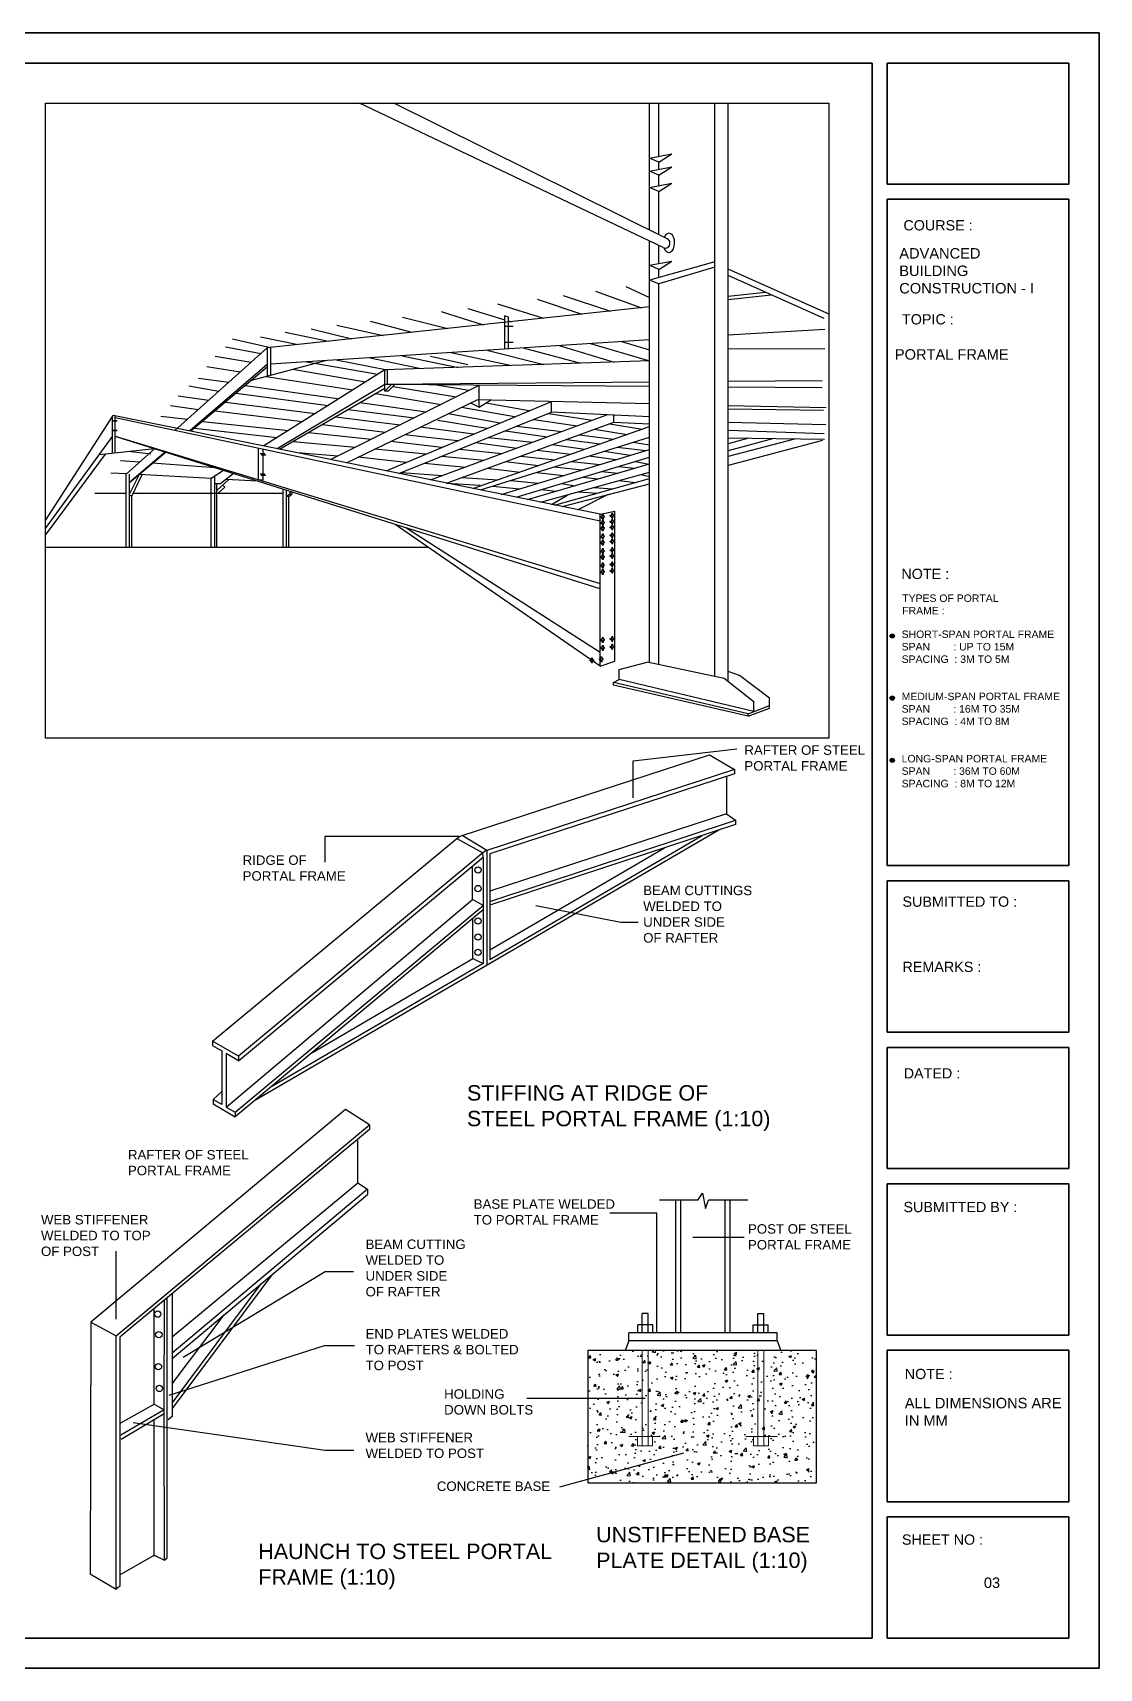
# Model space of a CAD drawing. Header units: millimetres. Extents: x 0 to 160756, y 0 to 109459.
# Drawn here: x 89389 to 160756, y 0 to 109459 of the extents above; entities that cross this region are included whole.
import ezdxf

# ---------------------------------------------------------------- set-up
doc = ezdxf.new("R2010")
doc.units = ezdxf.units.MM
doc.linetypes.add('DASHED', pattern=[19.05, 12.7, -6.35])
doc.linetypes.add('DASHED2', pattern=[9.525, 6.35, -3.175])
for name, color, linetype in [('A-ANNO', 1, 'Continuous'), ('A-TEXT', 2, 'Continuous'), ('aaa', 3, 'Continuous'), ('pl', 1, 'Continuous'), ('upper', 4, 'Continuous')]:
    doc.layers.add(name, color=color, linetype=linetype)
for name, color, linetype, lineweight in [('BOUNDARY', 4, 'Continuous', 35), ('desh line', 2, 'DASHED2', 0), ('TEXT', 4, 'Continuous', 0)]:
    doc.layers.add(name, color=color, linetype=linetype, lineweight=lineweight)
doc.styles.add('Notes', font='ARIAL.TTF', dxfattribs={"height": 3})
doc.styles.get("Standard").update_dxf_attribs({"font": 'simsun.ttc'})
doc.dimstyles.get("Standard").update_dxf_attribs({"dimtxt": 0.18, "dimasz": 0.18, "dimexe": 0.18, "dimexo": 0.0625, "dimgap": 0.09, "dimtad": 0, "dimtih": 1, "dimtoh": 1, "dimdec": 4, "dimzin": 0, "dimdsep": 46, "dimtxsty": 'Standard', "dimcen": 0.09, "dimadec": 0, "dimazin": 0, "dimtfac": 1, "dimtdec": 4, "dimtofl": 0, "dimtmove": 0, "dimatfit": 3, "dimfxl": 1, "dimtolj": 1, "dimtzin": 0, "dimarcsym": 0})

# ---------------------------------------------------------------- blocks, each defined once
blk = doc.blocks.new('bolt')
for p, q in [((6.8575, 2.0985), (6.8617, 2.099)), ((6.8575, 2.0958), (6.8575, 2.0985)), ((6.8575, 2.0958), (6.8617, 2.0963)), ((6.8617, 2.099), (6.8617, 2.1039)), ((6.8652, 2.1039), (6.8617, 2.1039)), ((6.8617, 2.0909), (6.8617, 2.0963)), ((6.8652, 2.0994), (6.8652, 2.1039)), ((6.8652, 2.0994), (6.8685, 2.0997)), ((6.8652, 2.0967), (6.8685, 2.097)), ((6.8652, 2.0909), (6.8652, 2.0967)), ((6.8685, 2.097), (6.8685, 2.0997)), ((6.8617, 2.0909), (6.8652, 2.0909))]:
    blk.add_line(p, q)

msp = doc.modelspace()

# ---------------------------------------------------------------- hatches: boundary and pattern name
at = {"layer": 'pl'}
h = msp.add_hatch(color=256, dxfattribs=at)
edge = h.paths.add_edge_path()
edge.add_arc((146904.2, 69086.5), 142.4, 0, 360)
h = msp.add_hatch(color=256, dxfattribs=at)
edge = h.paths.add_edge_path()
edge.add_arc((146904.2, 64925.8), 142.4, 0, 360)
h = msp.add_hatch(color=256, dxfattribs=at)
edge = h.paths.add_edge_path()
edge.add_arc((146904.2, 60762.8), 142.4, 0, 360)
at = {"layer": 'upper'}
h = msp.add_hatch(dxfattribs=at)
h.set_pattern_fill('AR-CONC', color=256, scale=10, style=0)
h.set_pattern_definition([(50, (586978.4, 12454.7), (1821.8467, -159.391), [190.5, -2095.5]), (355, (586978.4, 12454.7), (-352.428, 1910.5664), [152.4, -1676.4]), (100.451, (587130.2, 12441.4), (1469.425, 1751.167), [161.9, -1780.9]), (46.1842, (586978.4, 12962.7), (2710.79, -420.423), [285.75, -3143.25]), (96.6356, (587204.3, 12927.6), (2374.042, 2474.256), [242.85, -2671.35]), (351.184, (586978.4, 12962.7), (2374.046, 2474.251), [228.6, -2514.6]), (21, (587232.4, 12835.7), (1516.149, -1022.655), [190.5, -2095.5]), (326, (587232.4, 12835.7), (618.02, 1841.88), [152.4, -1676.4]), (71.4514, (587358.7, 12750.5), (2134.165, 819.2286), [161.9, -1780.9]), (37.5, (586978.4, 12454.7), (30.886, 845.5504), [0, -1656.08, 0, -1701.8, 0, -1682.75]), (7.5, (586978.4, 12454.7), (668.1966, 1001.8057), [0, -970.28, 0, -1617.98, 0, -641.35]), (327.5, (586412, 12454.7), (1355.906, -57.2874), [0, -635, 0, -1981.2, 0, -2628.9]), (317.5, (586158, 12454.7), (1481.2918, 254.265), [0, -825.5, 0, -1315.72, 0, -1866.9])])
h.paths.add_polyline_path([(141824.5, 21266.5), (126534, 21266.5), (126534, 12420.1), (141824.5, 12420.1)])
h.paths.add_polyline_path([(130867.4, 15511.7), (130867.4, 14880.7), (129860.8, 14880.7), (129860.8, 15511.7)], flags=16)
h.paths.add_polyline_path([(138616.2, 15511.7), (138616.2, 14880.7), (137609.7, 14880.7), (137609.7, 15511.7)], flags=16)

# ---------------------------------------------------------------- linework, layer by layer
for p, q in [((90236.6, 62238.8), (90236.6, 104745.4)), ((90236.6, 104745.4), (142661.6, 104745.4)), ((142661.6, 104745.4), (142661.6, 62238.8)), ((127046.9, 92152.2), (130125.1, 91052.8)), ((129071.8, 92469.6), (130667.1, 91736.4)), ((118502.3, 90993.4), (120979.4, 90247.7)), ((120497.8, 91310.9), (123576, 90352.3)), ((123137.5, 91636.7), (126125.4, 90625)), ((124888.4, 91863.4), (128051.6, 90831)), ((109734.5, 89890.5), (112837.6, 89203.6)), ((111959.3, 90155.6), (114766.7, 89410)), ((114141.1, 90420.3), (117170.9, 89667.2)), ((116711.3, 90799.5), (119537.5, 89920.3)), ((120979.4, 88283.2), (120979.4, 90520.2)), ((121225.2, 90418.1), (120979.4, 90520.2)), ((120979.4, 89821.7), (121532.3, 89821.7)), ((121225.2, 88299), (121225.2, 90418.1)), ((121225.2, 90173.7), (121403.9, 90120)), ((102749.6, 88980.9), (105309.9, 88398.4)), ((104639.1, 89113.5), (107147, 88594.9)), ((106282.9, 89422.9), (109179.7, 88812.4)), ((108012.2, 89643.3), (110730.8, 88978.3)), ((120979.4, 88755), (121532.3, 88755)), ((128793.2, 88785.4), (130667.1, 88241.8)), ((101601.9, 87805.8), (104005.2, 87409.2)), ((102282, 88443.2), (104664.5, 88000.1)), ((111976.6, 87704.7), (115364.5, 86979.4)), ((114119.6, 87842.4), (117849.9, 87063.1)), ((116012.1, 87809.5), (118508.5, 87255.3)), ((117367.7, 88051.1), (121458, 87184.6)), ((119776.5, 88205.9), (123595.1, 87256.6)), ((122208.5, 88362.2), (126040.8, 87339)), ((124621.5, 88517.3), (128284.2, 87414.5)), ((126714.4, 88651.8), (130667.1, 87501.5)), ((101037, 87125.7), (103274.5, 86754.4)), ((106801.2, 86936.2), (111662.1, 86089.2)), ((107697.1, 87429.7), (112473.7, 86599.8)), ((109696.5, 87558.2), (113111.4, 86903.5)), ((113127.5, 85911.8), (113127.5, 86904.1)), ((99827.6, 85827.5), (101851.5, 85479.1)), ((100480.6, 86330.9), (102517.2, 86075.7)), ((103623.8, 85851.6), (109751, 84974.5)), ((105004.2, 86460.3), (110807.4, 85551.4)), ((113500.7, 85789.2), (117725.7, 85084.4)), ((118566.6, 85503.7), (116271.5, 85888.1)), ((98615.1, 84506.6), (100474, 84244.7)), ((99126.9, 85150), (101170.8, 84869.1)), ((102279.2, 84723.6), (108285.5, 83964.8)), ((103006.4, 85333.6), (109149.7, 84508.5)), ((111294.1, 84709.2), (115707.2, 84077.9)), ((112328.1, 85308.3), (116724.6, 84585.2)), ((121631, 83743.1), (118075.1, 84382.5)), ((122611.2, 84153.4), (119703.1, 84676.3)), ((97961.7, 83799.7), (99738.5, 83585.6)), ((100755.9, 83445.8), (106497, 82839.6)), ((101588.5, 84144.3), (107448.8, 83438.4)), ((108748.3, 83234.1), (112984.6, 82720.3)), ((109658, 83761.2), (113974.1, 83213.7)), ((110490.4, 84243.5), (114942.3, 83696.5)), ((119772.8, 82965.4), (116489.8, 83496.7)), ((120658.1, 83336), (117195.9, 83958.6)), ((122921.3, 83584), (125829.7, 83155.2)), ((123907.1, 83978.8), (126824.6, 83522.2)), ((128000.9, 83292.9), (130159, 82921.5)), ((100225, 83000.5), (105746.9, 82367.6)), ((106806.2, 82108.9), (110994.1, 81727.7)), ((107838.1, 82706.7), (112044.2, 82251.3)), ((116750.7, 81700.6), (113348.4, 82103.2)), ((117808.5, 82143.3), (114257.4, 82541.6)), ((118895.3, 82598.2), (115320, 83054)), ((119912.8, 82378.8), (122823.2, 82046)), ((121021.6, 82823), (123817.6, 82412.9)), ((121783, 83127.9), (124795.5, 82773.7)), ((125095.1, 82236.5), (127337.3, 81934.4)), ((125978, 82557.5), (128245.7, 82252.2)), ((126973.8, 82919.5), (129157.4, 82571.1)), ((137220, 82300.9), (135913.3, 81946.9)), ((138887.5, 82278.7), (135913.3, 81485.6)), ((140362.8, 82259.1), (135913.3, 81101.3)), ((142225.8, 82166.6), (135913.3, 80499.9)), ((97286.8, 81255.7), (95765.1, 81425.4)), ((107103, 81364), (109805.9, 81135.3)), ((114376.1, 80706.8), (111171.6, 81053.5)), ((115704.3, 81262.7), (112271.8, 81584)), ((116750.1, 81111.9), (119590.8, 80853.5)), ((117940, 81588.5), (120781.6, 81292.8)), ((119035.6, 82027.4), (121781.3, 81661.7)), ((122053.1, 81130.6), (124325.4, 80880.8)), ((123144.5, 81527.4), (125422.1, 81264.4)), ((124146.1, 81891.5), (126335.9, 81584.1)), ((126621.9, 81133.7), (128406.4, 80887.2)), ((127635.5, 81451.2), (129370.5, 81179.6)), ((128506.4, 81723.9), (130419.7, 81497.8)), ((129545.5, 82049.4), (130667.1, 81868.5)), ((95661.5, 79931.8), (94613.2, 79989)), ((96538.6, 80717.9), (95273.3, 80812.1)), ((101602.2, 80340.7), (97389.4, 80654.5)), ((114032.8, 80023.4), (116812.8, 79828.7)), ((115601.7, 80651.8), (118344.5, 80393.8)), ((119823.3, 80319.9), (121973.1, 80057.9)), ((121029.4, 80758.4), (123223.6, 80495.3)), ((123113.1, 80034.8), (124899.1, 79823.4)), ((124287.2, 80402.5), (126127.5, 80196)), ((125439.5, 80763.4), (127340.3, 80563.8)), ((127454.9, 80088.3), (128553.4, 79990.2)), ((128610.8, 80435.9), (129635.3, 80306.2)), ((129714.9, 80767.9), (130623.2, 80594.7)), ((101323.9, 79622.8), (96494.9, 79886.3)), ((101568.9, 79716.9), (101568.9, 79784.5)), ((104424.4, 79453.7), (102342.2, 79567.3)), ((117076.3, 79321.2), (119325.7, 79168.3)), ((118118, 79699.9), (120506.5, 79544.8)), ((120184.6, 79117.6), (121961.1, 78932.4)), ((121396, 79497), (123180.7, 79302.3)), ((123431.6, 78878.4), (124392.1, 78775)), ((124772.7, 79281.7), (125654, 79143.5)), ((126189.1, 79707.7), (127208.8, 79597.6)), ((126975.2, 79031.4), (128166.7, 78925.1)), ((128637.3, 79489.3), (129725, 79360.5)), ((130082.3, 79887.5), (130667.1, 79760.9)), ((93538.5, 78649.1), (95631.2, 78649.1)), ((95866.5, 78649.1), (95890.9, 78649.1)), ((96018.7, 78457.1), (95866.5, 78457.1)), ((96110.9, 78649.1), (106140, 78649.1)), ((124091.1, 77892.7), (125196.6, 78541.3)), ((125849.3, 77535.5), (127918.1, 78571.7)), ((125915.4, 78739.3), (127133.4, 78636.3)), ((90236.6, 75031.4), (115846.3, 75031.4)), ((142661.6, 62238.8), (90236.6, 62238.8))]:
    msp.add_line(p, q)
at = {"layer": 'A-ANNO'}
for p, q in [((128632.2, 66838.3), (130501.6, 67337.8)), ((128632.2, 66166.4), (128632.2, 66838.3)), ((135661.9, 66239.1), (130501.6, 67337.8)), ((128259.1, 65977.3), (128632.2, 66166.4)), ((137254.9, 63884.2), (128259.1, 65977.3)), ((128259.1, 65804), (128259.1, 65977.3)), ((137254.9, 63710.9), (128259.1, 65804)), ((137651, 64037.4), (128632.2, 66166.4)), ((137668.3, 64662.5), (135661.9, 66239.1)), ((136684.5, 66448.3), (135913.3, 66711.5)), ((138688.4, 64932.3), (136684.5, 66448.3)), ((137651, 64037.4), (137651, 64676.1)), ((138688.4, 64265.2), (138688.4, 64932.3)), ((137254.9, 63884.2), (138688.4, 64438.6)), ((137254.9, 63710.9), (138688.4, 64265.2)), ((137254.9, 63710.9), (137254.9, 63884.2))]:
    msp.add_line(p, q, dxfattribs=at)
at = {"layer": 'aaa'}
for p, q in [((90236.6, 76823), (94776.6, 83849)), ((94684.6, 83499.4), (95041.8, 83499.4)), ((94684.6, 83475.4), (95041.8, 83475.4)), ((94734.2, 81305), (94734.2, 83783.4)), ((127362.4, 77228.1), (94776.6, 83849)), ((94905, 81324.1), (94905, 83822.9)), ((127362.4, 76765.9), (94905, 83695.7)), ((90236.6, 76280.8), (94734.2, 82445.8)), ((94684.6, 82866.4), (95041.8, 82866.4)), ((94684.6, 82831.4), (95041.8, 82831.4)), ((94905, 82451.9), (127362.4, 72594.2)), ((127362.4, 72244.1), (94905, 82445.7)), ((90236.6, 75829.4), (94263.6, 81252.3)), ((97536.2, 81618.7), (93828, 81203.5)), ((104488.3, 79541.3), (104488.3, 81649.6)), ((104916, 81268.1), (104606.3, 81268.1)), ((104978.2, 81184.8), (104668.5, 81184.8)), ((104808.8, 79541.3), (104808.8, 81581.2)), ((104488.3, 79541.3), (104808.8, 79541.3)), ((104916, 79904.6), (104606.3, 79904.6)), ((104978.2, 79821.3), (104668.5, 79821.3)), ((127362.4, 77229.9), (128345, 77439)), ((127362.4, 67062.9), (127362.4, 77229.9)), ((128345, 67401.6), (128345, 77439)), ((127362.4, 67062.9), (113642.4, 76556.4)), ((127362.4, 67972.5), (114365.6, 76329.1)), ((128208.3, 73733.9), (128208.3, 73996.2)), ((127362.4, 67062.9), (128345, 67401.6))]:
    msp.add_line(p, q, dxfattribs=at)
msp.add_lwpolyline([(141824.5, 21266.5), (126534, 21266.5), (126534, 12420.1), (141824.5, 12420.1)], close=True, dxfattribs=at)
at = {"layer": 'BOUNDARY'}
for p, q in [((0, 109459.5), (160755.6, 109459.5)), ((160755.6, 109459.5), (160755.6, 0)), ((2328.4, 107432.4), (145552.9, 107432.4)), ((145552.9, 107432.4), (145552.9, 2027)), ((146566.4, 107432.4), (158728.6, 107432.4)), ((146566.4, 107432.4), (146566.4, 99324.3)), ((158728.6, 107432.4), (158728.6, 99324.3)), ((146566.4, 99324.3), (158728.6, 99324.3)), ((146566.4, 98310.8), (158728.6, 98310.8)), ((146566.4, 98310.8), (146566.4, 53716.2)), ((158728.6, 98310.8), (158728.6, 53716.2)), ((158728.6, 53716.2), (146566.4, 53716.2)), ((146566.4, 52702.7), (146566.4, 42567.6)), ((158728.6, 52702.7), (146566.4, 52702.7)), ((158728.6, 52702.7), (158728.6, 42567.6)), ((158728.6, 42567.6), (146566.4, 42567.6)), ((146566.4, 41554.1), (146566.4, 33445.9)), ((158728.6, 41554.1), (146566.4, 41554.1)), ((158728.6, 41554.1), (158728.6, 33445.9)), ((158728.6, 33445.9), (146566.4, 33445.9)), ((146566.4, 32432.4), (146566.4, 22297.3)), ((158728.6, 32432.4), (146566.4, 32432.4)), ((158728.6, 32432.4), (158728.6, 22297.3)), ((158728.6, 22297.3), (146566.4, 22297.3)), ((146566.4, 21283.8), (146566.4, 11148.6)), ((158728.6, 21283.8), (146566.4, 21283.8)), ((158728.6, 21283.8), (158728.6, 11148.6)), ((158728.6, 11148.6), (146566.4, 11148.6)), ((146566.4, 10135.1), (146566.4, 2027)), ((158728.6, 10135.1), (146566.4, 10135.1)), ((158728.6, 10135.1), (158728.6, 2027)), ((145552.9, 2027), (2328.4, 2027)), ((158728.6, 2027), (146566.4, 2027)), ((160755.6, 0), (0, 0))]:
    msp.add_line(p, q, dxfattribs=at)
at = {"layer": 'desh line', "linetype": 'DASHED', "ltscale": 500}
for p, q in [((130171.4, 14880.7), (130171.4, 21227.7)), ((130574.3, 14880.7), (130574.3, 21227.7)), ((137902.7, 14880.7), (137902.7, 21227.7)), ((138305.7, 14880.7), (138305.7, 21227.7)), ((131368.6, 15511.7), (129277.8, 15511.7)), ((129860.8, 14880.7), (129860.8, 15511.7)), ((130867.4, 14880.7), (130867.4, 15511.7)), ((137108.4, 15511.7), (139199.3, 15511.7)), ((137609.7, 14880.7), (137609.7, 15511.7)), ((138616.2, 14880.7), (138616.2, 15511.7)), ((130867.4, 14880.7), (129860.8, 14880.7)), ((137609.7, 14880.7), (138616.2, 14880.7))]:
    msp.add_line(p, q, dxfattribs=at)
at = {"layer": 'pl'}
for p, q in [((131566.1, 95083.3), (111254.5, 104745.4)), ((131837.5, 95653.8), (113544.3, 104745.4)), ((130667.1, 96235.5), (130667.1, 104745.4)), ((131284.9, 101191.9), (131284.9, 104745.4)), ((135026.2, 66374.5), (135026.2, 104745.4)), ((135913.3, 66041.6), (135913.3, 104745.4)), ((130667.1, 101072.1), (132147.4, 101359.3)), ((131284.9, 100795), (130667.1, 101072.1)), ((131284.9, 100795), (132147.4, 101359.3)), ((131284.9, 100319.6), (131284.9, 100795)), ((130667.1, 100199.8), (132147.4, 100486.9)), ((131284.9, 99922.7), (130667.1, 100199.8)), ((131284.9, 99922.7), (132147.4, 100486.9)), ((131284.9, 99222), (131284.9, 99922.7)), ((130667.1, 99102.1), (132147.4, 99389.3)), ((131284.9, 98825), (130667.1, 99102.1)), ((131284.9, 98825), (132147.4, 99389.3)), ((131284.9, 95928.5), (131284.9, 98825)), ((130667.1, 67302.5), (130667.1, 95510.9)), ((130667.1, 93891.6), (132147.4, 94178.8)), ((131284.9, 94011.5), (131284.9, 95217)), ((131284.9, 93614.5), (132147.4, 94178.8)), ((135039.2, 94125.6), (130667.1, 92896.9)), ((131284.9, 93614.5), (130667.1, 93891.6)), ((135026.2, 93771.4), (131284.9, 92651)), ((131284.9, 93070.5), (131284.9, 93614.5)), ((131284.9, 92651), (130667.1, 92896.9)), ((131284.9, 67171), (131284.9, 92651)), ((133904.3, 31336.4), (134200.2, 31787.6)), ((134200.2, 31787.6), (134414.7, 30766.1)), ((133904.3, 31336.4), (131335.2, 31336.4)), ((132429.6, 22452.5), (132429.6, 31336.4)), ((132763.2, 22452.5), (132763.2, 31336.4)), ((134414.7, 30766.1), (134613, 31336.4)), ((137244.9, 31336.4), (134613, 31336.4)), ((135713.8, 22452.5), (135713.8, 31336.4)), ((136047.5, 22452.5), (136047.5, 31336.4)), ((130574.3, 23738.5), (130171.4, 23738.5)), ((130171.4, 22452.5), (130171.4, 23738.5)), ((130574.3, 22452.5), (130574.3, 23738.5)), ((137902.7, 22452.5), (137902.7, 23738.5)), ((137902.7, 23738.5), (138305.7, 23738.5)), ((138305.7, 22452.5), (138305.7, 23738.5)), ((129277.8, 21921.8), (129030.8, 21266.5)), ((139199.3, 22452.5), (129277.8, 22452.5)), ((129277.8, 21921.8), (129277.8, 22452.5)), ((139199.3, 21921.8), (129277.8, 21921.8)), ((130876.3, 22983.2), (129881.6, 22983.2)), ((129881.6, 22452.5), (129881.6, 22983.2)), ((130876.3, 22452.5), (130876.3, 22983.2)), ((131145.2, 22452.5), (131145.2, 22669.5)), ((137600.7, 22452.5), (137600.7, 22983.2)), ((137600.7, 22983.2), (138595.4, 22983.2)), ((138595.4, 22452.5), (138595.4, 22983.2)), ((139199.3, 21921.8), (139199.3, 22452.5)), ((139199.3, 21921.8), (139446.3, 21266.5))]:
    msp.add_line(p, q, dxfattribs=at)
for points in [[(118132.7, 55738.4), (134683.4, 61131.6), (136349.5, 60148.2), (119785.9, 54732.9), (118132.7, 55738.4)], [(136349.5, 59858.7), (119970.6, 54503.8), (119970.6, 47440)], [(135812.4, 59683.1), (135812.4, 57187.4), (136419.5, 56756.5), (136419.5, 56471.6), (119970.6, 51076.7)], [(136349.5, 60148.2), (136349.5, 59858.7)], [(135812.4, 57187.4), (119970.6, 52018.1)], [(104303.1, 38049.6), (135300.2, 56104.5)], [(119970.6, 51310.5), (136419.5, 56756.5)], [(103164.5, 40970.3), (101429.2, 41964.7), (117772.3, 55535.6), (119515, 54572.7), (103164.5, 40970.3), (103164.5, 40651.9), (119520, 54288.2), (119515, 54572.7)], [(117772.3, 55535.6), (117941.5, 55676.1), (118132.7, 55738.4)], [(119785.9, 54732.9), (119656.9, 54690.8), (119515, 54572.7)], [(119785.9, 54732.9), (119785.9, 47067.8)], [(119970.6, 47440), (134188.1, 55739.7)], [(119970.6, 48086.7), (131659.8, 54910.5)], [(103164.5, 40651.9), (102338.6, 41140), (102338.6, 37556.6), (118820.3, 51449), (118820.3, 53698.3)], [(119520, 54288.2), (119520, 51049.6)], [(102933, 37207.6), (119520, 51049.6), (118820.3, 51449)], [(119520, 51049.6), (119520, 50748.1), (102933, 36906.3)], [(119520, 50748.1), (119520, 47176.9), (105276.8, 38862.2)], [(108102.8, 41220.4), (118842.3, 47491.9), (118842.3, 50182.6)], [(118842.3, 47491.9), (119520, 47176.9)], [(101429.2, 41964.7), (101429.2, 41674), (102034.8, 41318.4)], [(102034.8, 41318.4), (102034.8, 37735)], [(101456.7, 38074.5), (102034.8, 38598.7)], [(110323, 37390.1), (93267.8, 23172.2), (94963.4, 22254.1), (111921.5, 36369.6), (110323, 37390.1)], [(102034.8, 37735), (101456.7, 38074.5), (101456.7, 37773.2)], [(101456.7, 37773.2), (102933, 36906.3)], [(102338.6, 37556.6), (102933, 37207.6)], [(111921.5, 36369.6), (111921.5, 36056.7), (95211.9, 22156.7), (95211.9, 5503.1), (94963.4, 5297.3), (94963.4, 22254.1)], [(102933, 37207.6), (102933, 36906.3)], [(98723.8, 22178.9), (111142, 32486.3), (111142, 35408.2)], [(111794.6, 32069.7), (98723.8, 21095.8)], [(111142, 32486.3), (111794.6, 32069.7)], [(111794.6, 32069.7), (111794.6, 31712.7)], [(98723.8, 20738.9), (111794.6, 31712.7)], [(105395.8, 26340.5), (98723.8, 17377.8)], [(98723.8, 17738.1), (104680.5, 25739.9)], [(95211.9, 6244.2), (97511, 7568.4), (98197.1, 7233.6), (98384.1, 7393.8), (98384.1, 24795.6)], [(98194.6, 17287.8), (98197.1, 24640)], [(98723.8, 25078.1), (98723.8, 16840.3), (98460.4, 16619.2)], [(93267.8, 23172.2), (93240.9, 6313.6), (94963.4, 5297.3)], [(97509.3, 17682.5), (97508.3, 24066.9)], [(98723.8, 19041.6), (102195.2, 23653.4)], [(95284.6, 16417.8), (97509.3, 17682.5), (98194.6, 17287.8), (95294.9, 15610.1)], [(95298.4, 15336.2), (98194.6, 17047.8), (98194.6, 17287.8)], [(97511, 7511.3), (97509.5, 16642.9)], [(98197.1, 7233.6), (98194.6, 17047.8)]]:
    msp.add_lwpolyline(points, dxfattribs=at)
for centre, radius in [((146904.2, 69086.5), 142.4), ((146904.2, 64925.8), 142.4), ((146904.2, 60762.8), 142.4), ((119187.8, 53423.3), 212.7), ((119187.8, 52181.7), 212.7), ((119187.8, 50014.6), 212.7), ((119187.8, 48942.2), 212.7), ((119187.8, 47912.9), 212.7), ((97751.6, 23705.1), 212.7), ((97826.9, 22325.7), 212.7), ((97799.4, 20188), 212.7), ((97859.7, 18729.3), 212.7)]:
    msp.add_circle(centre, radius, dxfattribs=at)
for centre, radius, start, end in [((131453.6, 95540.1), 2.234280737922546e-11, 90, 90), ((131715.1, 95362.2), 316.3, 241.891409, 67.22807)]:
    msp.add_arc(centre, radius, start, end, dxfattribs=at)
msp.add_ellipse((131954.5, 95397.4), major_axis=(-9.2, -638.6), ratio=0.60706743, start_param=5.27802714, end_param=10.41201455, dxfattribs=at)
at = {"layer": 'upper'}
for p, q in [((142717.3, 90595), (135913.3, 93643.7)), ((142352.2, 90327.9), (135913.3, 93213.1)), ((135913.3, 91821.6), (138415.8, 92091.7)), ((130650.1, 91109), (105081.7, 88374)), ((135913.3, 91613.4), (138790.4, 91923.9)), ((130649.6, 88904.6), (105290.4, 87275.1)), ((142387.4, 89597.8), (135913.3, 89214.3)), ((105081.7, 88374), (98907.8, 82841.1)), ((105081.7, 88374), (105081.7, 87260.1)), ((105290.4, 88374), (105290.4, 86536.1)), ((142382, 88294.4), (135913.3, 88280.1)), ((105083.7, 87261.8), (99897.8, 82808.4)), ((105081.7, 87074.5), (99976.9, 82792.4)), ((104047.6, 86207), (108974.4, 87511.8)), ((112947.7, 86898), (104848.7, 81802.5)), ((105083.7, 87261.8), (105081.7, 87261.6)), ((105081.7, 87261.6), (105081.7, 86480.9)), ((130667.1, 87494.8), (112947.7, 86898)), ((112947.7, 85467.3), (112947.7, 86898)), ((112956, 85920.5), (105741.4, 81621.1)), ((105906.5, 81587.6), (112947.7, 85667.3)), ((109322.5, 80893.5), (119264, 85865.6)), ((130667.1, 86070.6), (112947.7, 85920.4)), ((130667.1, 85779.8), (112947.7, 85913.1)), ((112947.7, 85467.3), (113398.8, 85909.7)), ((113172.5, 85467.3), (112947.7, 85467.3)), ((113172.5, 85467.3), (113622, 85908.1)), ((119264, 84406.5), (119264, 85865.6)), ((142205.5, 86168.5), (135913.3, 86115.1)), ((142214.9, 85692.9), (135913.3, 85740.3)), ((110390, 80676.6), (119129.6, 84891.1)), ((113033.6, 80144.9), (124096.8, 84775.1)), ((118689.9, 84679), (119264, 84406.5)), ((130667.1, 84621.8), (119129.6, 84891.1)), ((119264, 84406.5), (120018.7, 84870.3)), ((124096.8, 84054.8), (124096.8, 84775.1)), ((142469.9, 84346.3), (135913.3, 84499.4)), ((113888.8, 79965.7), (124096.8, 84054.8)), ((116013.8, 79533.9), (127813, 83886.9)), ((117070.7, 79319.2), (128278.4, 83393.8)), ((130667.1, 83757.8), (124096.8, 84054.8)), ((128278.4, 83393.8), (128278.4, 83865.8)), ((128278.4, 83393.8), (130667.1, 83283.3)), ((142302.5, 84187), (135913.3, 84271.4)), ((142467.6, 83224.5), (135913.3, 83365.9)), ((118836.2, 78960.5), (130667.1, 83099.3)), ((119349.7, 78856.1), (130667.1, 82400.7)), ((142350.3, 82615.4), (135913.3, 82826.8)), ((142367.8, 82232.4), (135913.3, 82318.3)), ((97570.3, 81642.4), (95631.2, 79904.6)), ((98286.5, 81424.8), (95866.5, 79346.7)), ((98330.6, 81411.5), (95866.5, 79344.4)), ((120728.6, 78558.6), (130667.1, 81572.8)), ((121741.4, 78370.2), (130667.1, 81054.3)), ((95631.2, 75031.4), (95631.2, 79933.5)), ((95866.5, 75031.4), (95866.5, 79920.6)), ((102150.7, 80168.3), (101323.9, 79622.8)), ((102808.8, 79929.2), (101984.3, 79289.6)), ((122487.1, 78218.6), (130667.1, 80607.5)), ((123372.7, 78038.7), (130667.1, 80048.7)), ((96511.4, 79885.4), (95866.5, 78598.2)), ((96699.8, 79875.2), (96018.7, 78457.1)), ((96018.7, 79472.1), (96018.7, 79477.4)), ((101323.9, 75031.4), (101323.9, 79622.8)), ((101568.9, 75031.4), (101568.9, 79716.9)), ((101568.9, 79289.6), (101984.3, 79289.6)), ((102515.6, 79557.8), (101717.6, 78813.4)), ((101717.6, 75031.4), (101717.6, 79289.6)), ((102233.7, 79051.7), (101802.2, 78649.1)), ((102117.5, 79186.5), (102233.7, 79051.7)), ((106140, 75031.4), (106140, 78914.4)), ((106374.2, 75031.4), (106374.2, 78840.8)), ((124311.8, 77847.9), (130667.1, 79623.8)), ((124806.1, 77747.5), (130667.1, 79261.9)), ((96018.7, 75031.4), (96018.7, 78457.1)), ((106374.2, 78447.9), (106608.1, 78619.2)), ((106520.1, 78417.2), (106374.2, 78417.2)), ((106520.1, 78417.2), (106718.5, 78569)), ((106520.1, 75031.4), (106520.1, 78417.2)), ((106608.1, 78767.3), (106608.1, 78619.2)), ((106608.1, 78619.2), (106608.1, 78767.3)), ((106718.5, 78732.6), (106718.5, 78569))]:
    msp.add_line(p, q, dxfattribs=at)

# ---------------------------------------------------------------- block references
at = {"layer": 'aaa', "xscale": 22500, "yscale": 22500, "zscale": 22500}
for p in [(-26889, 29873.3), (-26889, 29471.8), (-26257.7, 29946.9), (-26257.7, 29545.5), (-26889, 29098.5), (-26889, 28554.7), (-26257.7, 29172.1), (-26257.7, 28628.3), (-26257.7, 28222.5), (-26889, 28148.9), (-26889, 27572.4), (-26889, 27178.2), (-26257.7, 27646.1), (-26257.7, 27251.8), (-26889, 26614.7), (-26889, 26186.8), (-26257.7, 26688.3), (-26257.7, 26260.4), (-26889, 21625.7), (-26257.7, 21699.3), (-26889, 21095.3), (-26257.7, 21168.9), (-27614.7, 20262), (-26983.3, 20335.7)]:
    msp.add_blockref('bolt', p, dxfattribs=at)

# ---------------------------------------------------------------- texts
at = {"layer": 'TEXT', "attachment_point": 1, "style": 'Notes'}
for s, width, gutter_width, heights, insert, char_height in [('COURSE :', 9493.027, 15, [2177.6], (147649.2, 96914.8), 686.67), ('ADVANCED \\PBUILDING \\PCONSTRUCTION - I', 14033.382, 15, [6122.2], (147373.6, 95042.5), 700), ('TOPIC :', 9493.027, 15, [2177.6], (147555.3, 90621.9), 686.67), ('PORTAL FRAME', 14033.382, 15, [2177.6], (147079.9, 88278.5), 700), ('NOTE :', 9493.027, 15, [2177.6], (147513.5, 73584.6), 686.67), ('TYPES OF PORTAL\\PFRAME :', 13123.063, 15, [6755.4], (147571.2, 71864.7), 500), ('SHORT-SPAN PORTAL FRAME\\PSPAN        : UP TO 15M\\PSPACING  : 3M TO 5M', 13704.445, 15, [7993.4], (147531.9, 69452), 500), ('MEDIUM-SPAN PORTAL FRAME\\PSPAN        : 16M TO 35M\\PSPACING  : 4M TO 8M', 13704.445, 15, [7993.4], (147531.9, 65291.2), 500), ('RAFTER OF STEEL PORTAL FRAME', 9493.027, 15, [2177.6], (137007.6, 61767.5), 634.48), ('LONG-SPAN PORTAL FRAME\\PSPAN        : 36M TO 60M\\PSPACING  : 8M TO 12M', 13704.445, 15, [7993.4], (147531.9, 61128.2), 500), ('RIDGE OF\\PPORTAL FRAME', 9493.027, 15, [2177.6], (103435.7, 54402.4), 634.48), ('BEAM CUTTINGS  \\PWELDED TO\\PUNDER SIDE\\POF RAFTER', 12511.223, 15, [7367.9], (130237.5, 52375), 634.48), ('DATED :\\P            ', 9493.027, 15, [2177.6], (147667.6, 40159.2), 686.667), ('STIFFING AT RIDGE OF STEEL PORTAL FRAME (1:10)', 20485.265, 34961.8, [10711.2], (118444.9, 39024.1), 1030), ('RAFTER OF STEEL PORTAL FRAME', 9493.027, 15, [2177.6], (95761.3, 34687.7), 634.48), ('BASE PLATE WELDED\\PTO PORTAL FRAME', 9493.027, 15, [2177.6], (118896.1, 31386.6), 634.48), ('WEB STIFFENER\\PWELDED TO TOP\\POF POST', 10464.692, 15, [5435], (89942, 30338.2), 634.48), ('POST OF STEEL PORTAL FRAME', 9493.027, 15, [2177.6], (137249.4, 29720), 634.48), ('BEAM CUTTING  \\PWELDED TO\\PUNDER SIDE\\POF RAFTER', 12511.223, 15, [7367.9], (111660.3, 28695.3), 634.48), ('END PLATES WELDED\\PTO RAFTERS & BOLTED\\PTO POST', 12511.223, 15, [7367.9], (111660.3, 22701.7), 634.48), ('NOTE :', 9493.027, 15, [2177.6], (147740.5, 20039), 686.67), ('HOLDING\\PDOWN BOLTS', 9493.027, 15, [4977.5], (116919.4, 18673.2), 634.48), ('ALL DIMENSIONS ARE\\PIN MM', 18081.807, 15, [9191.6], (147740.5, 18098.7), 700), ('WEB STIFFENER\\PWELDED TO POST', 9493.027, 15, [2177.6], (111660.3, 15763), 634.48), ('CONCRETE BASE', 9493.027, 15, [4977.5], (116429, 12502.8), 634.48), ('UNSTIFFENED BASE PLATE DETAIL (1:10)', 16700.417, 34961.8, [10711.2], (127089.8, 9463.6), 1030), ('SHEET NO :', 9493.027, 15, [2177.6], (147547.7, 8956.2), 686.67), ('HAUNCH TO STEEL PORTAL FRAME (1:10)', 20485.265, 34961.8, [10711.2], (104482.7, 8341), 1030)]:
    msp.add_mtext_dynamic_manual_height_columns(s, width=width, gutter_width=gutter_width, heights=heights, dxfattribs=dict(at, insert=insert, char_height=char_height))
for s, insert, char_height, width in [('SUBMITTED TO :\\P \\P ', (147587.2, 51650.6), 686.667, 19001.054), ('REMARKS :\\P \\P ', (147587.2, 47285.8), 686.67, 9493.027), ('SUBMITTED BY :\\P \\P ', (147652.6, 31214), 686.667, 9493.027), ('\\pxqc; 03\\P\\pq*; \\P ', (148695.8, 6076.7), 700, 9493.027)]:
    msp.add_mtext(s, dxfattribs=dict(at, insert=insert, char_height=char_height, width=width))

# ---------------------------------------------------------------- leaders
at = {"layer": 'A-TEXT'}
for points in [[(129557.6, 58259.9), (129557.6, 60738.8), (136494.3, 61530.9)], [(117941.5, 55676.1), (108926.8, 55676.1), (108926.8, 53954.3)], [(123045.3, 51053.4), (128732, 49941.9), (129891.3, 49941.9)], [(131145.2, 22561), (131145.2, 30453.4), (128016, 30453.4)], [(133568.6, 28847), (136983.3, 28847)], [(94964.7, 23356.7), (94964.7, 27904.7)], [(99462.1, 20821.1), (108953.8, 26544.8), (110862.2, 26544.8)], [(98529, 18268.1), (108919.7, 21603.4), (110913.3, 21603.4)], [(130376, 18054.2), (122457.3, 18054.2)], [(96105.4, 16442), (108962.5, 14598.8), (110876.8, 14598.8)], [(132926.1, 14388), (124638.7, 12123.9)]]:
    msp.add_leader(points, dimstyle='Standard', override={"dimgap": 2, "dimtad": 0}, dxfattribs=at)

doc.saveas('drawing.dxf')
